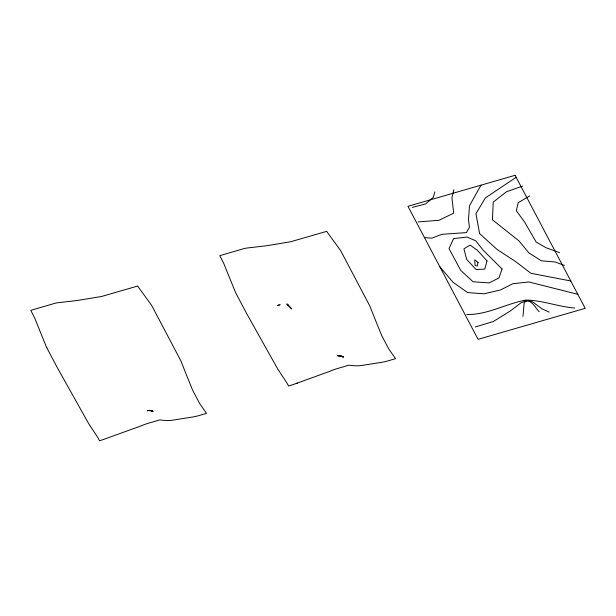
<?xml version="1.0" encoding="UTF-8"?>
<svg xmlns="http://www.w3.org/2000/svg" width="616" height="616" viewBox="0 0 616 616"><rect width="100%" height="100%" fill="white"/><g stroke="black" fill="none" stroke-linecap="round" stroke-linejoin="round"><path stroke-width="0.92" d="M522.976 316.378L524.216 302.379L527.157 300.754C533.009 301.594 535.342 308.008 539.185 311.688M453.838 189.713L451.913 197.728L453.715 213.151L438.992 220.297L418.072 221.929M434.819 191.899L433.287 197.297L425.633 203.935L412.273 207.415M481.004 185.17L469.492 205.759L468.476 219.696L469.446 227.296L466.412 232.594L441.749 234.342L431.862 238.169L424.478 237.614M516.146 177.316L485.362 197.898L475.952 213.69L479.595 233.58L497.089 249.465L515.63 261.584L530.93 273.304L570.786 280.981M529.675 195.927L518.202 202.703L516.354 210.734L524.57 221.999L536.174 242.088L545.976 247.709L559.551 252.622M296.319 383.445L296.804 383.267M522.638 186.109L506.506 191.73L493.231 202.102L492.438 219.82L519.026 240.948L528.867 252.899L541.395 260.807L555.193 262L564.464 265.465M475.283 326.965L493.216 321.583L510.579 310.795L521.044 302.772L526.056 300.739L529.875 300.793L532.825 302.048L541.965 308.824L549.187 312.112M279.317 304.928L277.246 305.551L280.311 304.728M466.828 314.445C487.525 314.999 505.836 303.696 525.872 300.077C542.527 300.331 558.204 306.722 574.736 308.038M337.622 355.648L338.531 355.686C336.259 355.617 343.312 355.702 343.435 357.088L340.54 355.956L343.335 356.926L337.622 355.648L339.377 355.725M577.808 294.309L528.905 281.959L512.858 283.714L500.462 289.997L483.983 293.801L467.629 292.577L453.13 282.359L439.855 266.79M151.713 410.726L149.958 410.31L147.17 410.81L149.503 410.379L148.595 410.495L152.791 411.172L151.413 410.633L153.084 411.411L151.605 410.687M90.598 426.549L98.021 437.861A31.193 8.008 73.9 0 0 98.283 438.369L99.507 440.694A48.14 29.129 -27.8 0 0 103.403 439.508L138.346 426.88A36.413 22.037 -27.8 0 0 142.211 425.425A36.49 22.076 -27.8 0 1 146.054 423.97A54.755 33.133 -27.8 0 1 149.934 422.768L153.823 421.675A38.392 23.231 -27.8 0 0 157.765 420.42L159.213 420.035A5.567 3.365 -27.8 0 1 160.553 419.935L161.384 420.027A23.47 14.199 -27.8 0 0 164.749 420.412L168.268 420.505A19.458 11.773 -27.8 0 0 171.941 420.266L191.014 417.278A62.539 37.846 -27.8 0 0 194.849 416.601A30.13 18.234 -27.8 0 0 198.729 415.631L206.522 413.359L200.131 404.25A11.411 2.934 73.9 0 1 199.338 402.933L193.201 391.291A10.711 2.749 73.9 0 1 192.331 389.42L186.463 374.982A28.837 7.407 73.9 0 1 186.032 373.881L180.773 360.637A14.515 3.727 73.9 0 1 180.511 360.16L152.029 306.106A11.481 2.949 73.9 0 0 151.143 304.666L138.523 287.31A12.004 3.088 73.9 0 1 137.73 286.024L102.98 296.065A23.593 14.276 -27.8 0 1 99.168 296.874L77.377 300.477L57.781 302.756A14.745 8.924 -27.8 0 0 53.977 303.588L30.8 310.333L34.904 318.541A20.782 5.336 73.9 0 0 35.081 318.988A29.753 7.646 73.9 0 0 35.335 319.635L45.954 345.884A10.865 2.787 73.9 0 0 46.824 347.794M90.413 426.28L88.989 424.17A9.964 2.556 73.9 0 1 88.719 423.739L57.519 368.052A28.798 7.515 74.1 0 1 57.08 367.244L46.824 347.794M478.07 262.377L477.238 266.081L475.082 265.357L474.736 259.883L478.07 262.377M487.025 260.968L484.738 269.13L476.076 269.523L466.674 259.367L463.91 248.825L470.062 245.13L477.269 250.15L487.025 260.968M502.048 268.976L498.929 277.947L489.127 282.898L473.08 281.774L460.737 270.362L449.002 248.579L453.622 238.6L466.982 237.037L475.814 240.825L482.89 249.919L502.048 268.976M297.289 383.09L292.431 384.815A48.14 29.129 -27.8 0 1 288.542 386.001L287.31 383.676A31.193 8.008 73.9 0 1 287.048 383.167L278.024 369.477A9.964 2.556 73.9 0 1 277.754 369.046L246.546 313.359A28.829 7.523 74.1 0 1 246.107 312.551L235.859 293.093A10.865 2.787 73.9 0 1 234.989 291.191L224.37 264.942A29.753 7.646 73.9 0 1 224.109 264.287A20.782 5.336 73.9 0 1 223.939 263.848L219.827 255.64L243.004 248.895A14.745 8.924 -27.8 0 1 246.816 248.055L266.405 245.776L288.196 242.173A23.593 14.276 -27.8 0 0 292.015 241.364L326.757 231.331A12.004 3.088 73.9 0 0 327.558 232.617L340.171 249.965A11.481 2.949 73.9 0 1 341.056 251.397L369.538 305.467A14.515 3.727 73.9 0 0 369.8 305.944L375.059 319.188A28.837 7.407 73.9 0 0 375.49 320.289L381.366 334.719A10.711 2.749 73.9 0 0 382.236 336.59L388.373 348.233A11.411 2.934 73.9 0 0 389.166 349.549L395.549 358.666L387.764 360.938A30.13 18.234 -27.8 0 1 383.884 361.908A62.539 37.846 -27.8 0 1 380.041 362.585L360.968 365.573A19.458 11.773 -27.8 0 1 357.303 365.812L353.776 365.712A23.47 14.199 -27.8 0 1 350.412 365.334L349.58 365.234A5.567 3.365 -27.8 0 0 348.248 365.334L346.8 365.727A38.392 23.231 -27.8 0 1 342.858 366.982L338.962 368.075A54.755 33.133 -27.8 0 0 335.089 369.277A36.49 22.076 -27.8 0 0 331.239 370.724A36.413 22.037 -27.8 0 1 327.373 372.187L297.289 383.09M515.091 175.306L407.977 206.298L478.085 339.324L585.2 308.331L515.091 175.306M287.51 304.604L287.179 304.389L288.681 305.713L286.856 303.904L291.761 308.986L287.51 304.604"/></g></svg>
